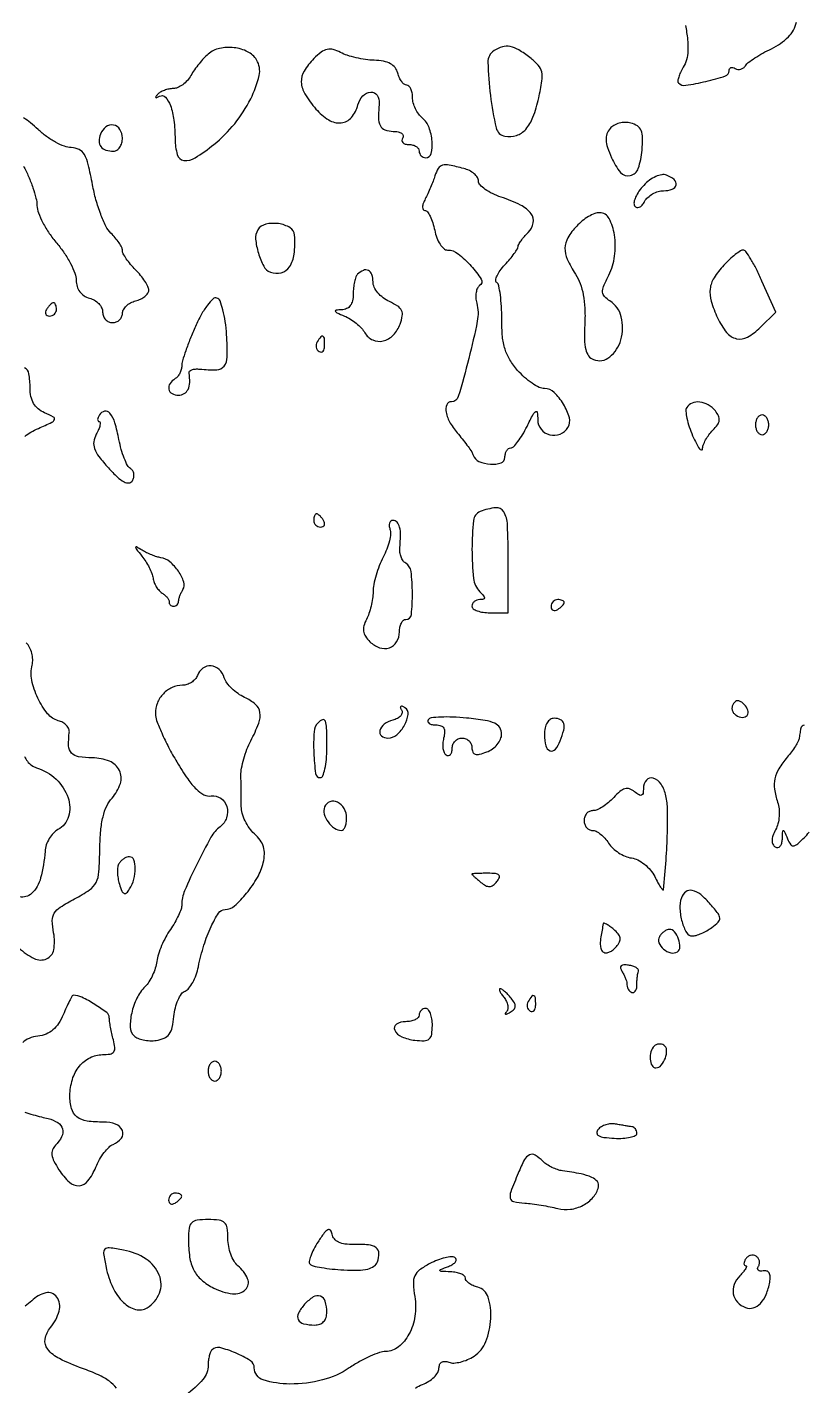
# Model space of a CAD drawing. Extents: x 0 to 5034, y 0 to 2560.
# Drawn here: x 673.6 to 791.3, y 1386.8 to 1592.8 of the extents above; entities that cross this region are included whole.
import ezdxf

# ---------------------------------------------------------------- set-up
doc = ezdxf.new("R2010")
doc.units = 0

msp = doc.modelspace()

# ---------------------------------------------------------------- linework, layer by layer
for points in [[(773.370786, 1593.059544, -0.020781), (773.696549, 1590.939188, -0.040276), (773.748596, 1589.226422, -0.050924), (773.535982, 1587.837429, -0.076297), (773.052317, 1586.712165, 0.026904), (772.630269, 1585.94772, 0.038702), (772.348461, 1585.228189, 0.043718), (772.224151, 1584.640778, 0.230603), (772.328528, 1584.338138, 0.239513), (773.427926, 1583.979621, 0.019877), (776.466, 1584.578687, 0.018566), (779.442596, 1585.407501, 0.326432), (780, 1586.170308, -0.114999), (780.073485, 1586.485585, -0.185141), (780.273452, 1586.670637, -0.15642), (780.57502, 1586.691846, -0.078527), (780.930902, 1586.542705, 0.105458), (781.332909, 1586.398945, 0.099236), (781.768002, 1586.42706, 0.09631), (782.169072, 1586.622971, 0.092969), (782.47338, 1586.956928, -0.093073), (782.909898, 1587.435777, -0.017247), (783.890329, 1588.123223, -0.017963), (785.109605, 1588.855914, -0.015529), (786.438226, 1589.53771, 0.083227), (789.002859, 1591.326889, 0.152039), (790.201017, 1593.552686, 0.136428)], [(673, 1571.738815, -0.021377), (673.768556, 1570.144772, -0.019484), (674.424438, 1568.441394, -0.019915), (674.890303, 1566.873179, -0.057791), (675.040641, 1565.753624, 0.087616), (675.255704, 1564.652101, 0.028941), (675.938655, 1563.144973, 0.027802), (676.905042, 1561.528854, 0.028191), (678.040641, 1560.037774, -0.027843), (679.173246, 1558.552771, -0.028058), (680.130688, 1556.954804, -0.029225), (680.801744, 1555.473147, -0.091967), (681, 1554.404406, 0.074103), (681.138386, 1553.475797, 0.085889), (681.540517, 1552.678684, 0.087807), (682.178363, 1552.076019, 0.081707), (683, 1551.710251, -0.070024), (683.764455, 1551.391003, -0.069688), (684.4125, 1550.872748, -0.075597), (684.849832, 1550.241886, -0.114309), (685, 1549.59362, 0.093023), (685.114166, 1548.985284, 0.096327), (685.440625, 1548.468126, 0.099226), (685.927672, 1548.122, 0.105398), (686.5, 1548, 0.091072), (687.072647, 1548.105177, 0.095711), (687.559375, 1548.406365, 0.099577), (687.885068, 1548.855578, 0.10762), (688, 1549.383369, -0.129214), (688.149263, 1549.951305, -0.073972), (688.5875, 1550.514007, -0.065681), (689.235306, 1550.986593, -0.060903), (690, 1551.289749, 0.048178), (690.765121, 1551.570827, 0.057927), (691.4125, 1551.980377, 0.068086), (691.853832, 1552.449349, 0.156018), (692, 1552.90638, 0.115122), (691.871356, 1553.457705, 0.028867), (691.4125, 1554.266249, 0.027939), (690.765522, 1555.154026, 0.024946), (690, 1556, -0.021302), (689.23436, 1556.833815, -0.025262), (688.5875, 1557.685268, -0.025327), (688.122716, 1558.445852, -0.125119), (688, 1558.928571, 0.117641), (687.888025, 1559.397906, 0.028699), (687.485937, 1560.090827, 0.027834), (686.919845, 1560.853013, 0.024599), (686.25, 1561.581234, -0.084179), (685.506936, 1562.611377, -0.023425), (684.71062, 1564.443092, -0.022942), (683.991156, 1566.633397, -0.022254), (683.467004, 1568.902663, 0.01212), (682.823495, 1571.97088, 0.072158), (682.225541, 1573.489776, 0.148299), (681.427556, 1574.244032, 0.112806), (680.252016, 1574.529365, -0.088833), (679.215862, 1574.729344, -0.033531), (677.872521, 1575.353403, -0.03192), (676.468907, 1576.244679, -0.033617), (675.21568, 1577.293366, 0.022964), (674.072525, 1578.29208, 0.036463), (672.999853, 1579.024756, 0.041518)], [(673.205687, 1530.750737, -0.042543), (674.107446, 1531.372207, -0.025423), (675.270772, 1531.959562, 0.006144), (677.307993, 1532.891425, 0.191184), (677.679837, 1533.289219, 0.380639), (677.539755, 1533.668812, 0.017542), (676.19865, 1534.324563, -0.068952), (675.221525, 1534.93362, -0.087135), (674.535108, 1535.745442, -0.081008), (674.133808, 1536.791239, -0.051229), (674, 1538.093797, 0.040984), (673.822633, 1540.254037, 0.237501), (673.168472, 1541.150851, 0.206733)], [(672.291873, 1453.195525, 0.073664), (674.613862, 1451.582557, 0.21961), (676.501974, 1451.530233, 0.25261), (677.585483, 1452.894275, 0.090712), (677.573904, 1455.457752, -0.038502), (677.370521, 1457.325243, -0.146445), (677.668014, 1458.44667, -0.114902), (678.580354, 1459.370888, -0.019517), (680.73881, 1460.61833, 0.026952), (683.011914, 1461.977491, 0.12908), (684.000876, 1463.10219, 0.100024), (684.43706, 1464.708558, 0.012932), (684.579749, 1468.283354, -0.018727), (684.717917, 1470.964794, -0.036961), (685.063414, 1473.067962, -0.047192), (685.623084, 1474.69649, -0.077713), (686.419882, 1475.91147, 0.104847), (687.687343, 1478.091473, 0.195909), (687.548415, 1480.095504, 0.186126), (686.027461, 1481.502862, 0.09493), (683.432612, 1482, -0.03874), (681.356439, 1482.161102, -0.170803), (680.29159, 1482.733496, -0.177755), (679.843931, 1483.830658, -0.042631), (679.943152, 1485.827502, 0.133465), (679.871823, 1486.37096, 0.08711), (679.528699, 1486.906698, 0.076242), (678.970668, 1487.353523, 0.066902), (678.279317, 1487.637208, -0.161918), (676.657936, 1488.692148, -0.058161), (675.183612, 1491.060918, -0.057389), (674.256215, 1493.805237, -0.117286), (674.306535, 1496.064191, 0.074278), (674.39918, 1496.922728, 0.054572), (674.256079, 1497.870679, 0.054804), (673.912642, 1498.760467, 0.077037), (673.410981, 1499.446162, -0.030855)], [(791.384526, 1486.973552, 0.296778), (790.875, 1486.5, 0.01432), (790.818487, 1486.242866, 0.004743), (790.75, 1485.862648, 0.004718), (790.682025, 1485.439531, 0.005345), (790.625, 1485.03242, -0.086249), (790.470476, 1484.533855, -0.020128), (790.039199, 1483.768006, -0.020171), (789.46382, 1482.915063, -0.018577), (788.806316, 1482.086761, 0.039038), (787.543396, 1480.354859, 0.085793), (786.936033, 1478.838002, 0.089389), (786.88604, 1477.245746, 0.045164), (787.35935, 1475.287773, -0.05942), (787.56948, 1474.295827, -0.040802), (787.579254, 1473.144617, -0.041032), (787.403004, 1472.017274, -0.063659), (787.052695, 1471.098461, 0.035848), (786.649277, 1470.194444, 0.081866), (786.512536, 1469.462528, 0.119146), (786.635472, 1468.901839, 0.141994), (786.997296, 1468.501671, 0.170509), (787.383082, 1468.417099, 0.180629), (787.726102, 1468.595403, 0.11746), (787.970607, 1469.04278, 0.056935), (788.070285, 1469.690983, -0.003561), (788.125241, 1470.885999, -0.390956), (788.230911, 1470.988946, -0.312021), (788.370103, 1470.898165, -0.002964), (788.846724, 1469.711934, 0.067937), (789.337527, 1468.83817, 0.314304), (789.859068, 1468.668638, 0.122592), (790.586699, 1469.103552, 0.009998), (792.140374, 1470.711934, 0.065752)], [(673.149444, 1482.20925, 0.071531), (673.585761, 1481.482306, 0.068604), (674.231923, 1480.879846, 0.076672), (674.99408, 1480.501879, -0.112841), (677.942343, 1478.766264, -0.121343), (679.749296, 1475.962607, -0.153075), (679.826811, 1473.11363, -0.203441), (678.218982, 1471.117196, 0.083256), (677.524415, 1470.580888, 0.052602), (676.909871, 1469.75899, 0.051168), (676.462172, 1468.794741, 0.064523), (676.263439, 1467.832012, -0.043919), (675.600507, 1463.78794, -0.139598), (674.234326, 1461.44372, -0.25367), (672.395005, 1460.936917, -0.14026)], [(673.177397, 1428.255391, 0.002941), (674.453608, 1427.898112, 0.002951), (675.715056, 1427.560942, 0.005371), (676.75, 1427.302689, -0.084212), (678.197844, 1426.687433, -0.185978), (678.897321, 1425.734479, -0.183275), (678.781726, 1424.547674, -0.081625), (677.851347, 1423.251347, 0.105085), (677.403306, 1422.561482, 0.127441), (677.316534, 1421.797402, 0.083961), (677.618484, 1420.84812, 0.026143), (678.3744, 1419.551347, 0.059391), (679.967459, 1417.654936, 0.208105), (681.436972, 1417.129953, 0.216873), (682.779746, 1417.85372, 0.064238), (683.970237, 1419.928145, -0.031257), (684.53824, 1421.088579, -0.032379), (685.240561, 1422.15491, -0.034232), (685.967077, 1422.990659, -0.105479), (686.591557, 1423.39676, 0.137059), (687.838117, 1424.32261, 0.272261), (687.989789, 1425.501905, 0.204399), (686.96955, 1426.479049, 0.097559), (685.144111, 1426.785034, -0.04136), (682.632904, 1426.921395, -0.133259), (681.106953, 1427.569937, -0.161238), (680.285429, 1428.812337, -0.069193), (680.031803, 1430.809017, -0.072327), (680.4152, 1433.243234, -0.093612), (681.471649, 1435.236811, -0.105994), (683.060884, 1436.536792, -0.119163), (684.976874, 1437, 0.040766), (686.132159, 1437.094349, 0.195975), (686.683649, 1437.432484, 0.188646), (686.853631, 1438.069348, 0.037455), (686.630286, 1439.25, -0.010184), (686.398458, 1440.191339, -0.009628), (686.200423, 1441.159099, -0.009628), (686.058156, 1442.022347, -0.032899), (686.013655, 1442.589485, 0.23143), (685.618552, 1443.372362, 0.022134), (683.808222, 1444.622335, 0.02666), (681.861038, 1445.70317, 0.113844), (680.574267, 1446, 0.269584), (680.40015, 1445.898764, 0.008142), (679.981965, 1445.135492, 0.01406), (679.51481, 1444.185, 0.009), (679.023607, 1443.056993, -0.045915), (678.318826, 1441.717862, -0.073334), (677.465258, 1440.749812, -0.080023), (676.427905, 1440.125098, -0.066587), (675.178797, 1439.806993, 0.065149), (673.844138, 1439.471168, 0.108689), (672.887596, 1438.826344, 0.087957)], [(732.451534, 1386.451454, -0.060402), (733.482067, 1386.993182, 0.048251), (734.445257, 1387.470092, 0.053974), (735.260357, 1388.107963, 0.061355), (735.817643, 1388.802241, 0.139346), (736, 1389.443864, -0.090735), (736.105185, 1390.018718, -0.167409), (736.405547, 1390.379922, -0.154688), (736.884594, 1390.49635, -0.074609), (737.50772, 1390.358664, 0.106494), (738.249462, 1390.243358, 0.045356), (739.248472, 1390.392933, 0.042147), (740.324569, 1390.753742, 0.043097), (741.316458, 1391.287781, 0.155566), (743.100366, 1393.484334, 0.079902), (743.861031, 1396.984787, 0.08874), (743.461123, 1400.232928, 0.259474), (741.8868, 1401.739854, -0.041231), (741.164731, 1401.993808, -0.05249), (740.554247, 1402.347813, -0.062354), (740.13473, 1402.742509, -0.174574), (740, 1403.116631, 0.22491), (739.83719, 1403.460267, 0.071368), (739.339062, 1403.761157, 0.055173), (738.611601, 1403.978763, 0.037317), (737.75, 1404.070285, -0.003548), (736.319556, 1404.125131, -0.298466), (736.150339, 1404.247352, -0.406546), (736.220438, 1404.409928, -0.004546), (737.433624, 1404.897783, 0.041256), (738.110183, 1405.229378, 0.098355), (738.523855, 1405.602764, 0.195449), (738.61406, 1405.949623, 0.225095), (738.429749, 1406.234401, 0.1629), (737.884188, 1406.362491, 0.036327), (736.926946, 1406.203122, 0.034065), (735.794753, 1405.845809, 0.027212), (734.630313, 1405.314286, 0.034234), (733.064633, 1404.352058, 0.131345), (732.342917, 1403.477773, 0.120976), (732.122262, 1402.318684, 0.02706), (732.338373, 1400.302277, -0.078065), (732.353337, 1397.345329, -0.084558), (731.44961, 1394.61338, -0.100376), (729.865855, 1392.687664, -0.172287), (727.929399, 1392, 0.084221), (726.980947, 1391.839099, 0.022219), (725.547327, 1391.265625, 0.021905), (723.950337, 1390.456908, 0.020922), (722.404862, 1389.5, -0.087045), (718.342609, 1387.673332, -0.06264), (713.397988, 1387.057991, -0.075571), (709.352949, 1387.678283, -0.328002), (708, 1389.518806, 0.258242), (707.405962, 1390.592259, 0.039316), (705.156105, 1391.767338, 0.039279), (702.753338, 1392.574836, 0.263638), (701.585012, 1392.251679, 0.102332), (701.35963, 1391.908754, 0.032872), (701.171847, 1391.326085, 0.031223), (701.043122, 1390.632949, 0.030309), (701, 1389.922227, -0.178224), (700.20536, 1387.763709, -0.058571), (697.684899, 1385.423649, -0.057016)], [(687.07699, 1386.453267, 0.071204), (686.021422, 1387.476854, 0.050388), (684.370924, 1388.43762, 0.020321), (681.95244, 1389.419988, -0.027402), (678.447853, 1390.901652, -0.113199), (676.670702, 1392.339399, -0.213934), (676.287866, 1393.879575, -0.129425), (677.094294, 1395.613617, 0.106353), (678.40459, 1398.12546, 0.223534), (678.038667, 1400.24532, 0.308309), (676.381436, 1400.872706, 0.138163), (674.249151, 1399.677723, -0.045641), (673.262298, 1398.85628, -0.208487)]]:
    msp.add_lwpolyline(points, format="xyb")
for points in [[(701, 1588.720496, 0.031195), (700.345188, 1588.093634, 0.0167), (699.613856, 1587.245247, 0.016567), (698.922685, 1586.326377, 0.024816), (698.387595, 1585.476962, -0.054346), (697.8458, 1584.719835, -0.050631), (697.141648, 1584.076986, -0.054296), (696.389416, 1583.635981, -0.103778), (695.708174, 1583.487246, 0.049568), (695.047989, 1583.416206, 0.039523), (694.360424, 1583.214577, 0.040849), (693.748185, 1582.921912, 0.075798), (693.320579, 1582.576921, 0.023627), (693.050292, 1582.251673, 0.408174), (693.066451, 1582.12705, 0.28561), (693.219475, 1582.11009, 0.018243), (693.63631, 1582.328427, -0.349901), (694.510367, 1582.19258, -0.099695), (695.273484, 1580.932979, -0.05645), (695.805044, 1578.694916, -0.028841), (695.986345, 1575.809017, 0.068051), (696.318287, 1573.46987, 0.298469), (697.32235, 1572.600131, 0.17704), (699.022976, 1572.974565, 0.027452), (701.871807, 1575.017223, 0.053696), (705.02285, 1578.160938, 0.053044), (707.447038, 1581.915795, 0.059295), (708.734685, 1585.455995, 0.200015), (708.339786, 1587.835984, 0.137356), (706.987086, 1589.067517, 0.086618), (704.928827, 1589.687867, 0.084717), (702.736497, 1589.580141, 0.121365)], [(717.022918, 1588.022918, 0.060133), (715.553845, 1586.150519, 0.147807), (715.12283, 1584.474174, 0.127859), (715.670515, 1582.679283, 0.039988), (717.342417, 1580.388305, 0.076699), (719.281358, 1578.7307, 0.164142), (721.176335, 1578.289299, 0.195762), (722.724468, 1579.101512, 0.111767), (723.711571, 1581.005047, -0.122998), (724.461463, 1582.375939, -0.189712), (725.662794, 1582.957015, -0.268732), (726.634985, 1582.487981, -0.17619), (726.947704, 1581.25, 0.024021), (726.83044, 1579.053698, 0.117125), (727.109833, 1577.848939, 0.192792), (727.81606, 1577.218425, 0.087197), (729.059017, 1577, -0.047867), (729.804599, 1576.928459, -0.104212), (730.33165, 1576.70625, -0.181468), (730.558599, 1576.378123, -0.202618), (730.5, 1576, 0.139169), (730.392057, 1575.620352, 0.191142), (730.521475, 1575.29375, 0.138808), (730.889346, 1575.073267, 0.066118), (731.440983, 1575, -0.062283), (732.037096, 1574.925455, -0.080552), (732.542039, 1574.70625, -0.097988), (732.879982, 1574.381379, -0.153634), (733, 1574, 0.099038), (733.076342, 1573.618362, 0.097945), (733.29375, 1573.29375, 0.097945), (733.618362, 1573.076342, 0.099038), (734, 1573, 0.344746), (734.815064, 1573.637779, 0.081679), (734.962398, 1575.478879, 0.067677), (734.4925, 1577.597213, 0.131916), (733.5, 1579, -0.063393), (732.925824, 1579.614539, -0.044279), (732.440625, 1580.430735, -0.044533), (732.109963, 1581.312334, -0.067559), (732, 1582.122445, 0.04509), (731.935056, 1582.841135, 0.064972), (731.74051, 1583.448468, 0.084925), (731.454174, 1583.858848, 0.200668), (731.116631, 1584, -0.171811), (730.743273, 1584.132197, -0.063276), (730.351101, 1584.541675, -0.053297), (730.00075, 1585.138345, -0.042192), (729.751046, 1585.843998, 0.103368), (729.342442, 1586.665034, 0.101657), (728.637191, 1587.259531, 0.079001), (727.598662, 1587.627013, 0.038519), (726.196969, 1587.775337, -0.028406), (724.871513, 1587.888568, -0.021168), (723.428324, 1588.157672, -0.021543), (722.085472, 1588.528966, -0.04467), (721.085472, 1588.954257, 0.054188), (719.955908, 1589.409519, 0.125709), (719.049132, 1589.431967, 0.10718), (718.15144, 1589.010557, 0.033251)], [(744.353559, 1589.234687, 0.262187), (743.416585, 1587.469783, 0.025375), (743.796008, 1582.454879, 0.02484), (744.673014, 1577.521254, 0.301966), (746, 1576.263336, 0.121191), (747.741761, 1576.383781, 0.13498), (749.149023, 1577.302932, 0.091772), (750.258074, 1579.149584, 0.034212), (751.12512, 1582.061352, 0.015631), (751.620474, 1584.640448, 0.093113), (751.583365, 1586.004633, 0.132162), (751.054656, 1587.030975, 0.044146), (749.801512, 1588.184607, 0.028271), (748.086294, 1589.356321, 0.088322), (746.786414, 1589.855417, 0.117691), (745.614545, 1589.803949, 0.073058)], [(761.939514, 1577.427119, 0.090401), (761.478111, 1576.606891, 0.095364), (761.347391, 1575.692189, 0.067665), (761.558745, 1574.552248, 0.024264), (762.152747, 1573.0069, 0.07071), (763.547342, 1570.765951, 0.284718), (765.012185, 1570.283472, 0.255957), (766.224472, 1571.385362, 0.062159), (766.802592, 1574.127932, 0.022867), (766.874398, 1576.023163, 0.096458), (766.649271, 1577.132737, 0.14872), (766.084847, 1577.819717, 0.083183), (765.08936, 1578.266381, 0.069943), (764.234056, 1578.366147, 0.059283), (763.332565, 1578.237297, 0.061565), (762.522804, 1577.910699, 0.0932)], [(684.67589, 1576.597766, 0.086065), (684.461455, 1575.51036, 0.170852), (684.730609, 1574.685595, 0.158715), (685.478021, 1574.171939, 0.071951), (686.666667, 1574, 0.148195), (687.175139, 1574.154091, 0.098894), (687.608333, 1574.5875, 0.082425), (687.900407, 1575.235391, 0.064853), (688, 1576, 0.143413), (687.6204, 1577.296226, 0.20873), (686.644031, 1577.94922, 0.207321), (685.495856, 1577.679262, 0.142098)], [(735.395617, 1570.25, -0.015951), (735.121042, 1569.453686, -0.008852), (734.738307, 1568.5, -0.008821), (734.316206, 1567.547103, -0.014071), (733.918528, 1566.75, 0.037181), (733.619039, 1566.073158, 0.078297), (733.513062, 1565.509919, 0.143566), (733.608029, 1565.146317, 0.263383), (733.866526, 1565, -0.238146), (734.24649, 1564.808146, -0.044129), (734.66673, 1564.11875, -0.038849), (735.055785, 1563.149105, -0.026635), (735.35, 1562, 0.040891), (735.679092, 1560.851797, 0.053969), (736.170514, 1559.88125, 0.065423), (736.739654, 1559.215329, 0.185314), (737.300686, 1559, -0.167424), (738.887606, 1558.4533, -0.043319), (740.895146, 1556.582616, -0.045919), (742.399116, 1554.572362, -0.413326), (742.169085, 1553.6045, 0.148704), (741.832423, 1553.222178, 0.065604), (741.634171, 1552.571411, 0.05663), (741.59291, 1551.771769, 0.048587), (741.726132, 1550.939272, -0.112711), (741.810857, 1548.233497, -0.014562), (740.525881, 1542.548527, -0.00917), (738.930198, 1536.77744, -0.332139), (737.888953, 1536, 0.303886), (737.18351, 1535.527631, 0.151604), (737.08275, 1534.408705, 0.079876), (737.716849, 1532.776382, 0.046161), (738.947487, 1531.060548, -0.011285), (739.715483, 1530.133578, -0.012576), (740.412734, 1529.205183, -0.011959), (740.966345, 1528.387384, -0.062436), (741.20079, 1527.89763, 0.212601), (742.064709, 1526.952836, 0.085293), (743.803097, 1526.525683, 0.099622), (745.407942, 1526.731936, 0.321538), (746, 1527.557418, -0.05875), (746.065051, 1528.109132, -0.077791), (746.25706, 1528.576241, -0.096371), (746.541302, 1528.889156, -0.161695), (746.875097, 1529, 0.205165), (747.307167, 1529.185082, 0.027529), (747.963761, 1529.954688, 0.028121), (748.674857, 1531.005212, 0.020208), (749.352327, 1532.25, -0.005191), (750.294283, 1534.111807, -0.135914), (750.672733, 1534.518908, -0.552808), (750.912372, 1534.400683, -0.023097), (750.97723, 1533.25, 0.169933), (751.49279, 1531.823324, 0.161509), (752.796336, 1530.99307, 0.157291), (754.364997, 1531.095418, 0.161391), (755.558931, 1532.095353, 0.20889), (755.769612, 1533.572021, 0.067822), (754.880046, 1535.643743, 0.067285), (753.455224, 1537.422426, 0.192591), (752.011356, 1538, -0.113915), (751.212341, 1538.184433, -0.034884), (750.132232, 1538.807812, -0.032897), (748.983325, 1539.697563, -0.030686), (747.932321, 1540.75, -0.043436), (746.744821, 1542.356493, -0.062082), (746.013607, 1543.969037, -0.053159), (745.632529, 1545.893399, -0.023145), (745.520377, 1548.5, 0.014364), (745.470593, 1550.456066, 0.020132), (745.305828, 1552.195721, 0.016919), (745.068255, 1553.592073, 0.18704), (744.766959, 1554.059902, -0.281219), (744.614152, 1554.427774, -0.068164), (744.811193, 1555.086391, -0.050241), (745.287345, 1555.904271, -0.030613), (745.998568, 1556.768088, 0.013184), (746.765087, 1557.635623, 0.017538), (747.412079, 1558.465454, 0.014912), (747.897982, 1559.179786, 0.142836), (748, 1559.529615, -0.133882), (748.08941, 1559.857543, -0.022006), (748.450764, 1560.413482, -0.022852), (748.946986, 1561.044906, -0.01841), (749.534517, 1561.677375, 0.149481), (750.303037, 1563.122953, 0.215117), (749.974775, 1564.512984, 0.11543), (748.372421, 1565.822782, 0.034178), (745.420008, 1567.0264, -0.032255), (744.11069, 1567.554319, -0.042746), (743.004627, 1568.207131, -0.049021), (742.230021, 1568.881862, -0.191344), (742, 1569.460921, 0.148612), (741.834607, 1570.00509, 0.069393), (741.339062, 1570.560278, 0.059599), (740.610644, 1571.042193, 0.050941), (739.75, 1571.369714, 0.014391), (737.567464, 1571.887784, 0.114489), (736.538272, 1571.863379, 0.198248), (735.900088, 1571.385126, 0.059098)], [(767.041737, 1568.814425, 0.03597), (766.331013, 1567.93214, 0.047468), (765.825972, 1567.032087, 0.05595), (765.577703, 1566.242652, 0.188819), (765.672963, 1565.72014, 0.177274), (765.97981, 1565.478872, 0.182353), (766.365663, 1565.496373, 0.11269), (766.790576, 1565.80651, 0.051459), (767.188073, 1566.371584, -0.079827), (767.681138, 1566.994554, -0.056211), (768.404587, 1567.521653, -0.055689), (769.23607, 1567.879184, -0.073841), (770.04969, 1568, 0.082899), (771.378326, 1568.221811, 0.268271), (771.943261, 1568.87147, 0.271579), (771.659155, 1569.677678, 0.084), (770.507157, 1570.35888, 0.136484), (769.789596, 1570.427339, 0.060844), (768.874282, 1570.146491, 0.05343), (767.910796, 1569.587119, 0.047036)], [(756.883682, 1562.644772, 0.053512), (755.555405, 1560.872261, 0.12794), (755.101916, 1559.305134, 0.114272), (755.447978, 1557.601216, 0.038046), (756.685528, 1555.357192, -0.05657), (757.408112, 1553.92413, -0.041362), (757.88614, 1552.205745, -0.036083), (758.121214, 1550.197301, -0.024356), (758.111236, 1547.889499, 0.015741), (758.058783, 1545.455489, 0.05673), (758.249312, 1543.917702, 0.09912), (758.697142, 1542.951958, 0.144134), (759.438443, 1542.385248, 0.270552), (761.884978, 1542.785203, 0.153027), (763.574858, 1545.383726, 0.126413), (763.649557, 1548.871716, 0.198152), (761.927277, 1551.277489, -0.060109), (761.092381, 1551.950322, -0.183901), (760.808296, 1552.606339, -0.111466), (760.968248, 1553.500108, -0.01591), (761.750827, 1555.202339, 0.083119), (762.63185, 1558.082216, 0.069094), (762.60958, 1561.289222, 0.084304), (761.79582, 1563.802571, 0.279307), (760.369635, 1564.666667, 0.093735), (759.622296, 1564.525322, 0.037955), (758.684699, 1564.072735, 0.035862), (757.722766, 1563.418467, 0.037966)], [(708.528423, 1562.045989, 0.162227), (708.202387, 1560.665486, 0.050048), (708.610896, 1558.538424, 0.049902), (709.425418, 1556.553929, 0.180728), (710.430931, 1555.664878, 0.154034), (712.082369, 1555.564442, 0.187743), (713.337594, 1556.453166, 0.117018), (714.047068, 1558.393362, 0.046331), (714.118483, 1561.25, 0.245441), (713.426197, 1562.381766, 0.100087), (711.674545, 1563.003267, 0.09398), (709.730535, 1562.913843, 0.198508)], [(779.174314, 1556.685549, 0.048012), (777.710879, 1554.793061, 0.112168), (777.119166, 1553.114366, 0.102391), (777.285046, 1551.246788, 0.035904), (778.25, 1548.717261, 0.058319), (779.617591, 1546.500217, 0.171763), (781.112221, 1545.560316, 0.184808), (782.788732, 1545.803987, 0.069002), (784.717643, 1547.263097), (787.061432, 1549.606886), (784.983922, 1554.303443, 0.012969), (784.131368, 1556.103123, 0.019522), (783.28788, 1557.620386, 0.014928), (782.527388, 1558.790636, 0.245954), (782.12752, 1559, 0.147477), (781.703518, 1558.872159, 0.019763), (780.938723, 1558.32013, 0.02144), (780.063899, 1557.571836, 0.016535)], [(723.666667, 1555.333333, 0.11238), (723.409196, 1554.924097, 0.029781), (723.195833, 1554.177083, 0.028659), (723.049067, 1553.275476, 0.026022), (723, 1552.333333, -0.054014), (722.890042, 1551.318441, -0.104083), (722.555709, 1550.576296, -0.125643), (722.002031, 1550.1192, -0.101333), (721.25, 1549.936614, 0.017867), (720.389647, 1549.874618, 0.507976), (720.294148, 1549.709024, 0.187643), (720.525465, 1549.478848, 0.00717), (721.664596, 1549.000431, -0.043665), (722.561714, 1548.544105, -0.032241), (723.467309, 1547.894467, -0.032896), (724.248721, 1547.162832, -0.060652), (724.761845, 1546.461076, 0.159741), (725.948071, 1545.36968, 0.168738), (727.521228, 1545.223502, 0.140684), (729.064021, 1546.109319, 0.104477), (730.116354, 1547.780911, 0.047575), (730.442408, 1549.013614, 0.153961), (730.323978, 1549.841895, 0.138824), (729.739451, 1550.503761, 0.036005), (728.479211, 1551.191426, -0.05647), (727.531065, 1551.760219, -0.055533), (726.728268, 1552.529558, -0.060565), (726.181701, 1553.373439, -0.11393), (726, 1554.160515, 0.07807), (725.822631, 1555.289552, 0.200991), (725.295862, 1555.904465, 0.222977), (724.534141, 1555.925021, 0.093673)], [(699.072907, 1547.431913, 0.009495), (698.279218, 1545.541403, 0.011462), (697.608916, 1543.736372, 0.010173), (697.112977, 1542.200324, 0.073119), (697, 1541.431899, -0.06726), (696.925893, 1540.88349, -0.052301), (696.70625, 1540.322434, -0.053444), (696.382709, 1539.83335, -0.081682), (696, 1539.5, 0.106457), (695.216124, 1538.746429, 0.200209), (695.046428, 1537.899724, 0.222397), (695.52712, 1537.247411, 0.125162), (696.5, 1537, 0.133997), (697.363773, 1537.235718, 0.148432), (697.947937, 1537.871297, 0.106494), (698.199051, 1538.913821, 0.048717), (698.096214, 1540.31662, -0.233229), (698.183842, 1540.612717, -0.11392), (698.517482, 1540.839962, -0.075058), (699.059036, 1540.961769, -0.043431), (699.727793, 1540.951466, 0.032711), (702.315078, 1540.856176, 0.223472), (703.423945, 1541.417079, 0.165212), (703.888714, 1542.750832, 0.016558), (703.80226, 1546.171397, 0.020802), (703.600715, 1548.180519, 0.029636), (703.243018, 1549.937564, 0.029558), (702.798492, 1551.282625, 0.222145), (702.322907, 1551.730428, 0.278697), (701.740577, 1551.596859, 0.038606), (700.882668, 1550.627638, 0.035081), (699.952575, 1549.199444, 0.022664)], [(676.5, 1550, 0.082592), (676.343488, 1549.6179, 0.161196), (676.3746, 1549.29375, 0.182303), (676.586039, 1549.078288, 0.108972), (676.940983, 1549, 0.093332), (677.345238, 1549.076123, 0.09642), (677.688914, 1549.29375, 0.099167), (677.918938, 1549.618444, 0.105053), (678, 1550, 0.042167), (677.967655, 1550.382849, 0.061769), (677.870461, 1550.70625, 0.081139), (677.727648, 1550.92554, 0.210953), (677.559017, 1551, 0.151918), (677.34829, 1550.934461, 0.038439), (677.066025, 1550.70625, 0.035638), (676.768994, 1550.382774, 0.029505)], [(717.542705, 1545.069098, 0.090093), (717.387618, 1544.673795, 0.095385), (717.385962, 1544.257398, 0.099739), (717.536973, 1543.88478, 0.108766), (717.817021, 1543.613087, 0.158515), (718.139071, 1543.534562, 0.191218), (718.417083, 1543.669932, 0.126631), (718.605052, 1544.024148, 0.059057), (718.666667, 1544.543989, 0.019984), (718.623697, 1545.618676, 0.269722), (718.40792, 1545.929499, 0.350126), (718.086603, 1545.852054, 0.02679)], [(773.563851, 1535.103313, 0.163772), (773.435916, 1534.554226, 0.028344), (773.600166, 1533.484992, 0.028208), (773.948776, 1532.202946, 0.021939), (774.465692, 1530.853313, 0.014131), (775.029579, 1529.648989, 0.042081), (775.505507, 1528.873205, 0.184044), (775.791976, 1528.688618, 0.467598), (775.960858, 1528.821429, -0.083657), (776.083334, 1529.436554, -0.035054), (776.439267, 1530.205452, -0.033439), (776.944386, 1530.992688, -0.037035), (777.534517, 1531.677375, 0.041133), (778.233089, 1532.50142, 0.123813), (778.500751, 1533.182234, 0.143458), (778.395719, 1533.846765, 0.062831), (777.912073, 1534.605946, 0.087597), (776.827416, 1535.52572, 0.104045), (775.555614, 1535.948922, 0.123762), (774.386378, 1535.793224, 0.161012)], [(684.510081, 1534.016312, 0.041135), (684.311308, 1533.626306, 0.089178), (684.241021, 1533.298542, 0.166345), (684.305549, 1533.087185, 0.240696), (684.476167, 1533, -0.397716), (684.627199, 1532.85729, -0.070413), (684.591337, 1532.431066, -0.044134), (684.389368, 1531.806471, -0.022613), (684.033826, 1531.063205, 0.08635), (683.659985, 1529.931785, 0.124322), (683.765339, 1528.887251, 0.078816), (684.427259, 1527.690463, 0.019411), (685.881294, 1525.968823, 0.018551), (687.244929, 1524.58277, 0.065879), (688.253734, 1523.855112, 0.142636), (688.986014, 1523.699066, 0.240433), (689.510767, 1524.017422, 0.084592), (689.716955, 1524.526552, 0.093328), (689.732828, 1525.057433, 0.100455), (689.55793, 1525.52712, 0.115641), (689.219899, 1525.864095, -0.13456), (688.774935, 1526.34201, -0.026322), (688.280853, 1527.420574, -0.026216), (687.824425, 1528.777356, -0.021665), (687.47842, 1530.263337, 0.025719), (686.864627, 1532.805931, 0.095511), (686.108749, 1534.262306, 0.279089), (685.304726, 1534.56245, 0.210576)], [(784, 1532.5, 0.064853), (784.074694, 1531.926543, 0.082425), (784.29375, 1531.440625, 0.098894), (784.618646, 1531.115568, 0.148195), (785, 1531, 0.148195), (785.381354, 1531.115568, 0.098894), (785.70625, 1531.440625, 0.082425), (785.925306, 1531.926543, 0.064853), (786, 1532.5, 0.064853), (785.925306, 1533.073457, 0.082425), (785.70625, 1533.559375, 0.098894), (785.381354, 1533.884432, 0.148195), (785, 1534, 0.148195), (784.618646, 1533.884432, 0.098894), (784.29375, 1533.559375, 0.082425), (784.074694, 1533.073457, 0.064853)], [(717, 1518, 0.105053), (717.081062, 1517.618444, 0.099167), (717.311086, 1517.29375, 0.09642), (717.654762, 1517.076123, 0.093332), (718.059017, 1517, 0.108972), (718.413961, 1517.078288, 0.182303), (718.6254, 1517.29375, 0.161196), (718.656512, 1517.6179, 0.082592), (718.5, 1518, 0.029505), (718.231006, 1518.382774, 0.035638), (717.933975, 1518.70625, 0.038439), (717.65171, 1518.934461, 0.151918), (717.440983, 1519, 0.210953), (717.272352, 1518.92554, 0.081139), (717.129539, 1518.70625, 0.061769), (717.032345, 1518.382849, 0.042167)], [(742.25, 1519.337719, 0.277752), (741.243786, 1518.00146, 0.02487), (741.008125, 1513.629322, 0.027744), (741.234868, 1509.217964, 0.171289), (742.2, 1507.2, -0.018208), (742.777696, 1506.578624, -0.180052), (742.9, 1506.25, -0.354955), (742.742599, 1506.056215, -0.051663), (742.2, 1506, 0.081935), (741.74168, 1505.924388, 0.092192), (741.3525, 1505.70625, 0.100665), (741.092278, 1505.381414, 0.119248), (741, 1505, 0.241586), (741.196772, 1504.616518, 0.068674), (741.807812, 1504.294129, 0.052694), (742.69669, 1504.073716, 0.034574), (743.75, 1504.00129), (746.5, 1504.002581), (746.5, 1512.001513, 0.010191), (746.39093, 1517.352431, 0.121673), (745.817697, 1519.324232, 0.298342), (744.602301, 1519.935284, 0.06748)], [(728.567671, 1516.684248, -0.117635), (728.661022, 1515.982307, -0.033695), (728.474783, 1514.893063, -0.031907), (728.09087, 1513.65417, -0.029104), (727.542447, 1512.434248, 0.027499), (726.956126, 1511.141136, 0.021511), (726.459986, 1509.681686, 0.021973), (726.115755, 1508.279524, 0.048573), (726.006161, 1507.184259, -0.035202), (725.931337, 1506.161587, -0.023086), (725.708642, 1505.000977, -0.023237), (725.385121, 1503.885154, -0.040705), (725.001983, 1503.003705, 0.055641), (724.617465, 1502.041639, 0.106339), (724.570125, 1501.214647, 0.104924), (724.867354, 1500.433968, 0.053183), (725.530921, 1499.611936, 0.113785), (726.980673, 1498.705432, 0.165239), (728.476972, 1498.698417, 0.179611), (729.582264, 1499.58905, 0.135089), (730, 1501.106989, -0.050854), (730.073863, 1501.831332, -0.070807), (730.29375, 1502.443928, -0.0909), (730.618285, 1502.855843, -0.182536), (731, 1503, 0.382818), (731.811555, 1503.728052, 0.028502), (731.977487, 1506.954796, 0.02932), (731.764771, 1510.26188, 0.227394), (730.95215, 1511.529573, -0.103752), (730.563053, 1511.899643, -0.059505), (730.259989, 1512.474985, -0.055675), (730.08292, 1513.155046, -0.060393), (730.067304, 1513.83859, 0.020539), (730.175124, 1515.737248, 0.064999), (730.030356, 1516.999834, 0.122647), (729.644474, 1517.726699, 0.212795), (729.031385, 1518, 0.158551), (728.704317, 1517.893612, 0.151899), (728.495615, 1517.613498, 0.112031), (728.446121, 1517.187662, 0.064836)], [(690.956169, 1512.591077, -0.029833), (691.53033, 1511.791057, -0.024052), (692.051372, 1510.869861, -0.024672), (692.450402, 1509.969861, -0.055623), (692.639685, 1509.249225, 0.05737), (692.811581, 1508.603941, 0.043229), (693.138618, 1507.946112, 0.044169), (693.561142, 1507.373907, 0.073355), (694.018926, 1506.988303, -0.040313), (694.453382, 1506.66876, -0.046906), (694.807362, 1506.298046, -0.053094), (695.037271, 1505.93335, -0.148434), (695.08541, 1505.638197, 0.119662), (695.111081, 1505.394968, 0.116095), (695.245402, 1505.18747, 0.105968), (695.470128, 1505.048452, 0.085922), (695.75, 1505, 0.098534), (696.037421, 1505.057197, 0.095899), (696.284186, 1505.220313, 0.095889), (696.452273, 1505.463747, 0.098492), (696.515313, 1505.75, -0.060083), (696.565985, 1506.108446, -0.0247), (696.715893, 1506.576677, -0.024007), (696.928219, 1507.068905, -0.02834), (697.176637, 1507.511028, 0.229162), (697.313354, 1508.663933, 0.067998), (696.489775, 1510.292118, 0.065109), (695.186284, 1511.736649, 0.140001), (693.83408, 1512.354264, -0.037832), (693.215973, 1512.496309, -0.018392), (692.451261, 1512.76535, -0.018126), (691.671842, 1513.105337, -0.024906), (691, 1513.470079, 0.007227), (690.119974, 1513.988923, 0.559109), (690.002012, 1513.924273, 0.181873), (690.078547, 1513.685338, 0.003086)], [(753, 1504.940983, 0.108972), (753.078288, 1504.586039, 0.182303), (753.29375, 1504.3746, 0.161196), (753.6179, 1504.343488, 0.082592), (754, 1504.5, 0.029505), (754.382774, 1504.768994, 0.035638), (754.70625, 1505.066025, 0.038439), (754.934461, 1505.34829, 0.151918), (755, 1505.559017, 0.210953), (754.92554, 1505.727648, 0.081139), (754.70625, 1505.870461, 0.061769), (754.382849, 1505.967655, 0.042167), (754, 1506, 0.105053), (753.618444, 1505.918938, 0.099167), (753.29375, 1505.688914, 0.09642), (753.076123, 1505.345238, 0.093332)], [(699.361626, 1494.5, -0.088829), (699.015075, 1493.926559, -0.066547), (698.457784, 1493.440625, -0.065612), (697.783244, 1493.112144, -0.080708), (697.093011, 1493, 0.104749), (695.536588, 1492.670316, 0.098278), (694.206721, 1491.734102, 0.096027), (693.312879, 1490.339592, 0.094917), (693, 1488.706271, 0.089097), (693.189087, 1487.653567, 0.015479), (693.953593, 1485.774524, 0.01639), (695.003455, 1483.601908, 0.014032), (696.246274, 1481.385134, 0.015005), (697.901255, 1478.797722, 0.048286), (699.209545, 1477.230378, 0.079733), (700.358176, 1476.411027, 0.150276), (701.471623, 1476.228864, -0.18987), (702.92234, 1475.875205, -0.17068), (703.822979, 1474.609109, -0.151242), (703.789396, 1472.930872, -0.151429), (702.813439, 1471.566097, 0.103198), (701.428205, 1469.972928, 0.013341), (699.318612, 1465.95368, 0.013454), (697.42772, 1461.828067, 0.101055), (697, 1459.733405, -0.08483), (696.887526, 1459.075238, -0.023296), (696.491091, 1458.097179, -0.022841), (695.930652, 1457.013669, -0.022045), (695.267545, 1455.972506, 0.030604), (694.580812, 1454.852413, 0.022104), (693.95056, 1453.529531, 0.022447), (693.462077, 1452.213923, 0.044361), (693.217, 1451.128027, -0.043806), (692.989282, 1450.113814, -0.031169), (692.567013, 1449.027484, -0.031644), (692.028999, 1448.03399, -0.056512), (691.450957, 1447.308099, 0.082153), (690.203764, 1445.566493, 0.058698), (689.402236, 1443.302488, 0.062609), (689.191572, 1441.158554, 0.191877), (689.757881, 1439.842119, 0.102846), (690.313754, 1439.47759, 0.044442), (691.167034, 1439.226091, 0.041479), (692.154878, 1439.112094, 0.043161), (693.134665, 1439.165335, 0.06786), (694.318178, 1439.500625, 0.131831), (695.0804, 1440.109139, 0.103226), (695.547634, 1441.130089, 0.031942), (695.817635, 1442.807339, -0.03668), (696.040313, 1444.111823, -0.04317), (696.444772, 1445.297718, -0.048319), (696.957199, 1446.210521, -0.150186), (697.506528, 1446.640879, 0.133772), (698.078389, 1447.059911, 0.043184), (698.664521, 1447.942656, 0.0395), (699.174956, 1449.082986, 0.035237), (699.523035, 1450.33354, -0.024446), (700.359384, 1453.610227, -0.03453), (701.442269, 1456.420287, -0.036472), (702.589191, 1458.471832, -0.25218), (703.569797, 1459, 0.183885), (704.990856, 1459.540915, 0.040156), (706.83315, 1461.467213, 0.041604), (708.47056, 1463.862243, 0.071385), (709.352587, 1466.109649, 0.050741), (709.523576, 1467.416818, 0.081832), (709.373239, 1468.526768, 0.082406), (708.875994, 1469.524452, 0.052153), (708.006181, 1470.494407, -0.056343), (707.253713, 1471.347744, -0.040841), (706.614325, 1472.442866, -0.041472), (706.173791, 1473.599442, -0.068), (706.022354, 1474.634757, 0.000083), (706.012017, 1475.709629, 0.000049), (705.999345, 1476.992088, 0.000049), (705.986447, 1478.271988, 0.000084), (705.975416, 1479.338308, -0.049273), (706.072654, 1480.441015, -0.022703), (706.404091, 1481.845048, -0.022227), (706.88966, 1483.302193, -0.028654), (707.469256, 1484.588308, 0.027826), (708.670551, 1487.242233, 0.128882), (708.858916, 1488.901122, 0.183138), (708.186718, 1490.115509, 0.068974), (706.519222, 1491.173196, -0.046507), (705.526625, 1491.742143, -0.039342), (704.594856, 1492.514404, -0.041093), (703.854619, 1493.361895, -0.082304), (703.451834, 1494.151757, 0.128194), (702.664855, 1495.400536, 0.168707), (701.443545, 1495.944772, 0.179999), (700.207055, 1495.600901, 0.145248)], [(730.334244, 1489.268199, -0.184096), (730.418111, 1488.830846, -0.135003), (730.204351, 1488.38035, -0.094911), (729.702768, 1487.982871, -0.056331), (728.988753, 1487.70731, 0.094683), (727.701762, 1487.094203, 0.170185), (727.048669, 1486.140142, 0.292538), (727.298911, 1485.348202, 0.17566), (728.259453, 1485, 0.182349), (729.603708, 1485.50711, 0.085538), (730.787999, 1486.975619, 0.09822), (731.312371, 1488.600319, 0.291241), (730.825013, 1489.608148, 0.032046), (730.404893, 1489.831967, 0.263677), (730.196971, 1489.813165, 0.349957), (730.145549, 1489.641923, 0.043032)], [(780.596556, 1490.156231, 0.105525), (780.439393, 1489.716563, 0.099247), (780.470283, 1489.240657, 0.096292), (780.684746, 1488.801911, 0.09291), (781.050219, 1488.468963, 0.116221), (782.032006, 1488.141241, 0.258096), (782.731074, 1488.448742, 0.251496), (782.853466, 1489.214666, 0.113251), (782.296201, 1490.103799, 0.053431), (781.785686, 1490.515485, 0.136091), (781.335356, 1490.655459, 0.169261), (780.940704, 1490.531428, 0.094625)], [(717.666667, 1487.333333, 0.183501), (717.052109, 1485.966119, 0.024868), (717.020941, 1482.768435, 0.021944), (717.284813, 1479.629204, 0.377276), (718, 1479, 0.31052), (718.388512, 1479.267028, 0.036969), (718.70625, 1480.321875, 0.033738), (718.927717, 1481.775243, 0.020945), (719, 1483.5, 0.005487), (718.966856, 1486.520089, 0.078357), (718.776405, 1487.576639, 0.418163), (718.360054, 1487.77465, 0.109736)], [(734.366961, 1487.784738, 0.2123), (734.326614, 1487.488103, 0.178062), (734.516655, 1487.230517, 0.100077), (734.949414, 1487.056037, 0.045971), (735.557614, 1487, -0.081384), (736.288089, 1486.880309, -0.182702), (736.716105, 1486.529749, -0.147647), (736.85855, 1485.921278, -0.048178), (736.710511, 1485.000996, 0.046215), (736.577577, 1484.194768, 0.054994), (736.607491, 1483.424696, 0.064046), (736.78447, 1482.801315, 0.15438), (737.09388, 1482.441979, 0.159385), (737.437314, 1482.358858, 0.191145), (737.733827, 1482.504431, 0.126121), (737.934315, 1482.884171, 0.05878), (738, 1483.440983, -0.095165), (738.114295, 1484.036055, -0.09695), (738.440625, 1484.542039, -0.098802), (738.927627, 1484.880765, -0.103052), (739.5, 1485, -0.096841), (740.072507, 1484.888066, -0.097401), (740.559375, 1484.568841, -0.098445), (740.885368, 1484.092337, -0.10128), (741, 1483.532224, 0.099523), (741.129685, 1482.887142, 0.228549), (741.491466, 1482.566859, 0.130548), (742.147055, 1482.556614, 0.027585), (743.25, 1482.896778, 0.067629), (744.112951, 1483.356363, 0.063802), (744.8413, 1484.037413, 0.068125), (745.332898, 1484.829468, 0.105244), (745.5, 1485.614553, 0.14084), (745.221128, 1486.584944, 0.147164), (744.47316, 1487.23949, 0.068975), (742.996149, 1487.678516, 0.012773), (740.175978, 1488.034738, 0.014478), (738.100905, 1488.182626, 0.021304), (736.27342, 1488.18188, 0.017546), (734.812935, 1488.067586, 0.229937)], [(752, 1485.5, 0.058786), (752.198217, 1483.819916, 0.247246), (752.84618, 1483.080604, 0.325871), (753.655603, 1483.2991, 0.07783), (754.393011, 1484.581787, 0.029106), (754.914615, 1486.220209, 0.127066), (754.911829, 1487.229264, 0.224239), (754.439879, 1487.793328, 0.108648), (753.5, 1488, 0.140575), (752.88002, 1487.822179, 0.118484), (752.4, 1487.333333, 0.088208), (752.09863, 1486.543379, 0.04716)], [(767, 1477.377555, -0.038503), (766.94105, 1476.613153, -0.271228), (766.714668, 1476.335285, -0.236096), (766.332916, 1476.376004, -0.0307), (765.651792, 1476.874024, 0.087016), (764.905268, 1477.300592, 0.15544), (764.205499, 1477.326581, 0.109669), (763.449753, 1476.923711, 0.031763), (762.496804, 1475.996469, -0.033495), (761.706167, 1475.232466, -0.034178), (760.825669, 1474.586463, -0.036315), (759.986169, 1474.136473, -0.105248), (759.345012, 1474, 0.110746), (758.831903, 1473.884939, 0.09999), (758.395097, 1473.559375, 0.09481), (758.102108, 1473.072716, 0.088446), (758, 1472.5, 0.082583), (758.09527, 1471.927119, 0.092478), (758.369964, 1471.440625, 0.100623), (758.779072, 1471.115321, 0.11835), (759.259453, 1471, -0.11816), (759.828048, 1470.863727, -0.048355), (760.502167, 1470.434396, -0.044282), (761.168134, 1469.811198, -0.042978), (761.721376, 1469.074541, 0.06532), (762.347762, 1468.313585, 0.043975), (763.235389, 1467.619351, 0.043929), (764.232272, 1467.090121, 0.064542), (765.186891, 1466.824541, -0.083924), (766.145644, 1466.517539, -0.049643), (767.155377, 1465.860959, -0.047941), (768.06057, 1464.98047, -0.059191), (768.710226, 1464, 0.009176), (769.198182, 1463.074701, 0.019477), (769.6163, 1462.38125, 0.028415), (769.922212, 1461.968962, 0.661604), (770.024965, 1462, 0.008885), (770.434348, 1466.501209, 0.011443), (770.64211, 1470.649218, 0.011925), (770.653586, 1474.114951, 0.04608), (770.412088, 1476.25, 0.09342), (769.689802, 1478.002033, 0.170192), (768.477954, 1478.935419, 0.308713), (767.455954, 1478.641869, 0.174807)], [(718.660904, 1474.558713, 0.161465), (718.61129, 1473.486527, 0.086665), (719.189765, 1472.279216, 0.085865), (720.150097, 1471.329642, 0.153298), (721.2, 1471, 0.217732), (721.506095, 1471.139927, 0.078514), (721.765, 1471.556072, 0.059699), (721.941406, 1472.168194, 0.040354), (722, 1472.893011, 0.130633), (721.622721, 1474.312407, 0.148191), (720.60201, 1475.276665, 0.2054), (719.459566, 1475.342497, 0.217533)], [(687.494469, 1465.991051, 0.103987), (687.301389, 1465.456043, 0.038814), (687.252027, 1464.654798, 0.036386), (687.332953, 1463.745857, 0.036464), (687.544776, 1462.858924, 0.020804), (687.927677, 1461.806474, 0.185613), (688.259999, 1461.455131, 0.321961), (688.622373, 1461.519873, 0.051661), (689.094011, 1462.117872, 0.075394), (689.742164, 1463.59268, 0.067788), (689.955691, 1465.249105, 0.088026), (689.716301, 1466.544304, 0.312745), (689.059017, 1467, 0.090299), (688.653046, 1466.92608, 0.053188), (688.211276, 1466.703621, 0.050913), (687.80279, 1466.376989, 0.060317)], [(741, 1464.372445, 0.20588), (741.034313, 1464.292645, 0.003283), (741.401651, 1463.949018, 0.00803), (741.843248, 1463.554274, 0.005163), (742.367321, 1463.110114, 0.049672), (743.080105, 1462.629283, 0.137601), (743.664931, 1462.498065, 0.147381), (744.207237, 1462.693215, 0.06007), (744.782284, 1463.237669, 0.068239), (745.161382, 1463.847124, 0.321843), (745.083207, 1464.227775, 0.165884), (744.584465, 1464.44854, 0.02199), (743.414963, 1464.5, 0.004951), (742.488968, 1464.490831, 0.008242), (741.709395, 1464.462531, 0.002707), (741.048402, 1464.424028, 0.395706)], [(772.762581, 1460.787742, 0.093596), (772.534383, 1459.108964, 0.057119), (772.865257, 1457.129954, 0.060939), (773.556456, 1455.501927, 0.268049), (774.425448, 1455, 0.075163), (775.003923, 1455.087454, 0.027538), (775.781486, 1455.375833, 0.026558), (776.609999, 1455.789745, 0.028746), (777.367465, 1456.27943, 0.033668), (778.351909, 1457.106399, 0.217091), (778.585167, 1457.695084, 0.152469), (778.331561, 1458.383637, 0.014737), (777.1913, 1459.77943, 0.039447), (775.685025, 1461.262078, 0.119256), (774.404752, 1461.898384, 0.216578), (773.428326, 1461.697698, 0.156195)], [(760.923489, 1456.872445, 0.009389), (760.550245, 1454.865026, 0.044292), (760.460752, 1453.697932, 0.088127), (760.598839, 1452.971289, 0.164877), (760.97576, 1452.514981, 0.167606), (761.364575, 1452.427443, 0.077973), (761.86974, 1452.565244, 0.06403), (762.409336, 1452.895942, 0.050133), (762.899024, 1453.378332, 0.06121), (763.360527, 1454.097617, 0.149907), (763.453866, 1454.712748, 0.136429), (763.187331, 1455.312502, 0.047209), (762.512331, 1455.989766, 0.016104), (761.926576, 1456.444861, 0.030315), (761.421772, 1456.766791, 0.037664), (761.045648, 1456.94011, 0.460042)], [(769.430902, 1454.888197, 0.238621), (769.352292, 1453.966627, 0.122857), (770.04994, 1453.005503, 0.114471), (771.159267, 1452.441329, 0.201697), (772.15858, 1452.598008, 0.261551), (772.547006, 1453.299679, 0.083886), (772.333933, 1454.515848, 0.081225), (771.724222, 1455.624228, 0.230399), (770.952028, 1456, 0.107169), (770.582804, 1455.919942, 0.051076), (770.161175, 1455.673408, 0.047334), (769.755568, 1455.313504, 0.049254)], [(763.729924, 1449.662215, -0.02228), (764.014082, 1449.16832, -0.021538), (764.256659, 1448.645567, -0.022042), (764.429675, 1448.167618, -0.070185), (764.484687, 1447.833333, 0.106274), (764.702302, 1446.92329, 0.20417), (765.255564, 1446.436551, 0.332822), (765.774784, 1446.610845, 0.152248), (766, 1447.333333, -0.013387), (766.018373, 1448.019431, -0.013436), (766.073437, 1448.702726, -0.013365), (766.153318, 1449.295232, -0.051055), (766.25, 1449.654671, 0.260441), (766.210706, 1449.924177, 0.093137), (765.911101, 1450.192686, 0.062888), (765.399544, 1450.420746, 0.037025), (764.745237, 1450.566886, 0.042234), (764.030899, 1450.610737, 0.178028), (763.637976, 1450.455858, 0.270633), (763.534396, 1450.137288, 0.088328)], [(745.868879, 1445.657991, -0.059816), (746.239506, 1445.083858, -0.070874), (746.437715, 1444.469816, -0.083091), (746.440463, 1443.911524, -0.144798), (746.241324, 1443.497665, 0.051532), (746.050748, 1443.237981, 0.539115), (746.099215, 1443.139852, 0.145908), (746.32953, 1443.17859, 0.016746), (746.798558, 1443.428702, 0.06466), (747.372512, 1443.867315, 0.184594), (747.57584, 1444.31771, 0.150137), (747.445068, 1444.854248, 0.03892), (746.926114, 1445.589028, 0.019407), (746.441126, 1446.129294, 0.024812), (745.952218, 1446.585527, 0.024047), (745.517621, 1446.918068, 0.152428), (745.255111, 1447, 0.437369), (745.155018, 1446.891735, 0.087861), (745.229155, 1446.605785, 0.04512), (745.476182, 1446.173471, 0.020857)], [(749.542705, 1445.069098, 0.090093), (749.387618, 1444.673795, 0.095385), (749.385962, 1444.257398, 0.099739), (749.536973, 1443.88478, 0.108766), (749.817021, 1443.613087, 0.158515), (750.139071, 1443.534562, 0.191218), (750.417083, 1443.669932, 0.126631), (750.605052, 1444.024148, 0.059057), (750.666667, 1444.543989, 0.019984), (750.623697, 1445.618676, 0.269722), (750.40792, 1445.929499, 0.350126), (750.086603, 1445.852054, 0.02679)], [(733, 1443, -0.197505), (732.842969, 1442.617971, -0.086035), (732.388021, 1442.29375, -0.065972), (731.714077, 1442.073574, -0.046036), (730.916667, 1442, 0.137631), (729.53766, 1441.613081, 0.390163), (729.285243, 1440.734323, 0.176001), (730.362935, 1439.713964, 0.073082), (732.327119, 1439.183578, 0.033112), (733.780964, 1439.108442, 0.172981), (734.520453, 1439.384372, 0.182274), (734.896548, 1440.055954, 0.037495), (735, 1441.433578, 0.037116), (734.92694, 1442.416428, 0.055846), (734.70625, 1443.246113, 0.07327), (734.383101, 1443.813358, 0.230636), (734, 1444, 0.099038), (733.618362, 1443.923658, 0.097945), (733.29375, 1443.70625, 0.097945), (733.076342, 1443.381638, 0.099038)], [(768.63948, 1438.306147, 0.129546), (768.135277, 1437.441138, 0.086873), (768.024079, 1436.295693, 0.106073), (768.304248, 1435.34955, 0.274485), (768.893011, 1435, 0.223243), (769.709738, 1435.383783, 0.089221), (770.332782, 1436.48658, 0.092338), (770.520017, 1437.707762, 0.251406), (770.095806, 1438.440788, 0.085976), (769.735573, 1438.585524, 0.075821), (769.331062, 1438.609483, 0.077371), (768.945359, 1438.512383, 0.096382)], [(701, 1434.5, 0.064853), (701.074694, 1433.926543, 0.082425), (701.29375, 1433.440625, 0.098894), (701.618646, 1433.115568, 0.148195), (702, 1433, 0.148195), (702.381354, 1433.115568, 0.098894), (702.70625, 1433.440625, 0.082425), (702.925306, 1433.926543, 0.064853), (703, 1434.5, 0.064853), (702.925306, 1435.073457, 0.082425), (702.70625, 1435.559375, 0.098894), (702.381354, 1435.884432, 0.148195), (702, 1436, 0.148195), (701.618646, 1435.884432, 0.098894), (701.29375, 1435.559375, 0.082425), (701.074694, 1435.073457, 0.064853)], [(760.135584, 1425.655104, 0.175811), (759.948374, 1425.12777, 0.273084), (760.189723, 1424.725231, 0.093709), (761.014479, 1424.460443, 0.017835), (762.591896, 1424.321089, 0.025718), (763.898025, 1424.319752, 0.041577), (764.998869, 1424.4676, 0.051392), (765.775634, 1424.724412, 0.295365), (766, 1425.071089, 0.077855), (765.9435, 1425.431739, 0.082716), (765.779688, 1425.749607, 0.090064), (765.536262, 1425.976494, 0.117775), (765.25, 1426.076511, -0.012191), (764.851167, 1426.12705, -0.003256), (764.219083, 1426.227072, -0.003299), (763.501964, 1426.350207, -0.0034), (762.793688, 1426.481615, 0.067716), (762.070365, 1426.521453, 0.055371), (761.309016, 1426.374372, 0.057156), (760.625805, 1426.072827, 0.088168)], [(748.017767, 1419.042893, 0.007727), (746.887555, 1416.190432, 0.144614), (746.816375, 1415.237494, 0.295597), (747.325206, 1414.730804, 0.034127), (749, 1414.494382, -0.014707), (750.137968, 1414.378569, -0.008482), (751.5, 1414.175783, -0.008471), (752.861606, 1413.925614, -0.014026), (754, 1413.663031, 0.097737), (755.940396, 1413.546679, 0.087993), (757.859271, 1414.162399, 0.092004), (759.380336, 1415.366283, 0.121308), (760.1884, 1416.932363, 0.227015), (760.014792, 1417.740729, 0.123224), (759.199012, 1418.383816, 0.056994), (757.554019, 1418.908026, 0.0138), (754.734387, 1419.383429, -0.046972), (753.971776, 1419.564654, -0.031206), (753.139509, 1419.90635, -0.031398), (752.366123, 1420.34378, -0.052016), (751.784387, 1420.815613, 0.056703), (750.595401, 1421.761689, 0.254999), (749.738948, 1421.812685, 0.163393), (748.969586, 1421.075846, 0.022595)], [(695, 1414.940983, 0.108972), (695.078288, 1414.586039, 0.182303), (695.29375, 1414.3746, 0.161196), (695.6179, 1414.343488, 0.082592), (696, 1414.5, 0.029505), (696.382774, 1414.768994, 0.035638), (696.70625, 1415.066025, 0.038439), (696.934461, 1415.34829, 0.151918), (697, 1415.559017, 0.210953), (696.92554, 1415.727648, 0.081139), (696.70625, 1415.870461, 0.061769), (696.382849, 1415.967655, 0.042167), (696, 1416, 0.105053), (695.618444, 1415.918938, 0.099167), (695.29375, 1415.688914, 0.09642), (695.076123, 1415.345238, 0.093332)], [(698, 1409.081787, 0.034996), (698.19611, 1406.283289, 0.084593), (698.824112, 1404.314044, 0.098007), (699.999148, 1402.839644, 0.058921), (701.871181, 1401.60022, 0.085201), (704.687197, 1400.738004, 0.223607), (706.648488, 1401.372422, 0.316533), (706.989327, 1403.012818, 0.117999), (705.5, 1405, -0.089397), (704.924645, 1405.683429, -0.043142), (704.440625, 1406.724485, -0.040938), (704.110857, 1407.929421, -0.046361), (704, 1409.122445, 0.033951), (703.891346, 1410.720777, 0.169207), (703.489362, 1411.510204, 0.162059), (702.672714, 1411.897906, 0.030489), (701, 1412, 0.030561), (699.321894, 1411.897333, 0.163784), (698.507007, 1411.506816, 0.16856), (698.107009, 1410.709987, 0.032826)], [(717.666059, 1408.613094, 0.023674), (717.010695, 1407.501461, 0.035086), (716.554631, 1406.466953, 0.03812), (716.322737, 1405.625372, 0.24951), (716.446456, 1405.220211, 0.142601), (716.903501, 1404.969274, 0.012741), (718.202967, 1404.714863, 0.01579), (719.798507, 1404.49607, 0.011667), (721.574724, 1404.351224, 0.018388), (723.736584, 1404.305254, 0.05566), (725.194853, 1404.491037, 0.090908), (726.138265, 1404.911481, 0.152115), (726.671904, 1405.587378, 0.095726), (726.901085, 1406.87954, 0.235075), (726.470006, 1407.713464, 0.137059), (725.292309, 1408.156093, 0.028886), (723.074201, 1408.221173, -0.037152), (721.750808, 1408.281888, -0.08069), (720.776139, 1408.56337, -0.111006), (720.136763, 1409.062968, -0.124677), (719.806076, 1409.76845, 0.10873), (719.54767, 1410.36813, 0.377078), (719.168766, 1410.455307, 0.110841), (718.60535, 1409.965302, 0.013539)], [(685.520348, 1404.740473, 0.058992), (686.537354, 1401.70448, 0.088718), (688.151363, 1399.434345, 0.126564), (690.007759, 1398.361609, 0.211081), (691.763897, 1398.616008, 0.161194), (693.6139, 1400.851866, 0.192587), (693.589687, 1403.568057, 0.151695), (691.577281, 1406.003742, 0.099498), (688.172637, 1407.366896, 0.012949), (686.00458, 1407.709205, 0.231823), (685.354735, 1407.490313, 0.239554), (685.141717, 1406.847624, 0.013799)], [(782.510081, 1406.016312, 0.043874), (782.314019, 1405.626367, 0.095409), (782.251668, 1405.298542, 0.173545), (782.327925, 1405.086985, 0.223927), (782.512412, 1405, -0.459563), (782.622632, 1404.87157, -0.095029), (782.508538, 1404.550874, -0.044123), (782.157503, 1404.058628, -0.019434), (781.613918, 1403.471061, 0.10593), (780.763672, 1402.157106, 0.137195), (780.634412, 1400.733775, 0.141502), (781.259972, 1399.481435, 0.115508), (782.504206, 1398.63676, 0.17056), (783.657575, 1398.603835, 0.126757), (784.744493, 1399.287549, 0.092119), (785.620974, 1400.64477, 0.05477), (786.154978, 1402.5, 0.048392), (786.216233, 1403.324904, 0.124055), (786.058039, 1403.897753, 0.184546), (785.698996, 1404.193798, 0.133057), (785.17567, 1404.225223, -0.062501), (784.709723, 1404.18799, -0.177582), (784.413863, 1404.311893, -0.240785), (784.321762, 1404.564108, -0.1082), (784.441982, 1404.906125, 0.098133), (784.59512, 1405.315533, 0.097727), (784.580879, 1405.753037, 0.098155), (784.40178, 1406.150817, 0.099951), (784.08541, 1406.447214, 0.106468), (783.675905, 1406.592734, 0.099401), (783.231932, 1406.562118, 0.096033), (782.821919, 1406.359753, 0.092075)], [(715.631465, 1399.145267, 0.061805), (714.69057, 1397.805087, 0.240148), (714.673568, 1396.821788, 0.226853), (715.468402, 1396.191354, 0.05616), (717.166667, 1396, 0.086456), (717.93076, 1396.133115, 0.117777), (718.513865, 1396.51468, 0.11352), (718.875608, 1397.130929, 0.076332), (719, 1397.940983, 0.071908), (718.76062, 1399.596857, 0.239505), (718.028, 1400.371861, 0.230881), (716.9459, 1400.251843, 0.067844)]]:
    msp.add_lwpolyline(points, format="xyb", close=True)

doc.saveas('drawing.dxf')
